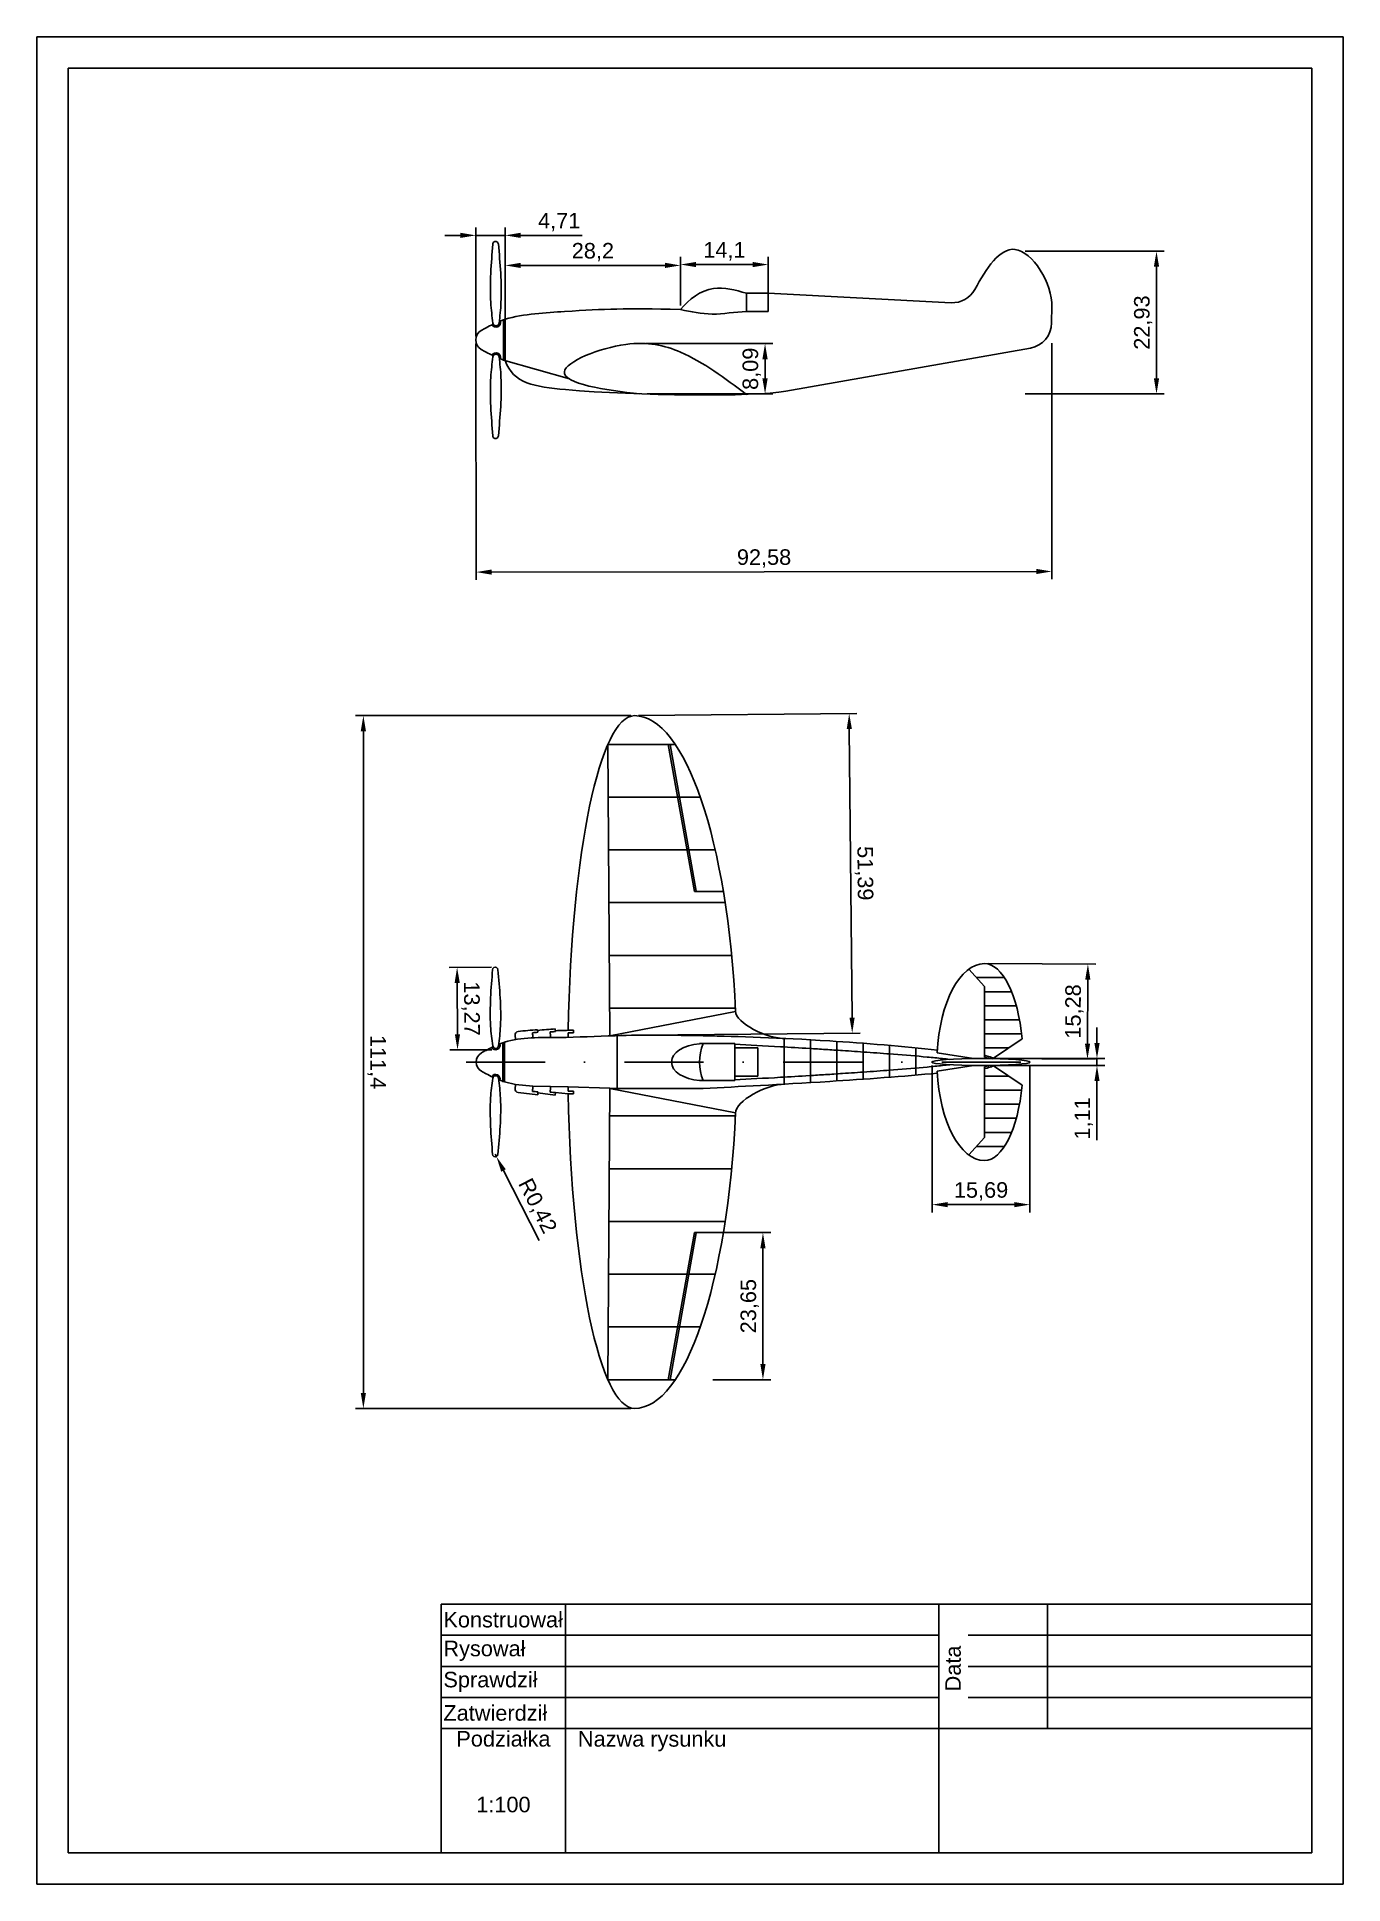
# Model space of a CAD drawing. Header units: millimetres. Extents: x 1515 to 1725, y 679 to 976.
import ezdxf

# ---------------------------------------------------------------- set-up
doc = ezdxf.new("R2010")
doc.units = ezdxf.units.MM
doc.linetypes.add('KRESKAKROPKA', pattern=[25.4, 12.7, -6.35, 0, -6.35])
for name, color, linetype in [('CADBlocksForFree.com', 7, 'Continuous'), ('Opis', 7, 'Continuous'), ('Osie', 7, 'KRESKAKROPKA'), ('Wymiary', 10, 'Continuous')]:
    doc.layers.add(name, color=color, linetype=linetype)
doc.styles.get("Standard").update_dxf_attribs({"font": 'arial.ttf'})
doc.dimstyles.new('ISO-25', dxfattribs={"dimtxt": 2.5, "dimasz": 2.5, "dimexe": 1.25, "dimexo": 0.625, "dimtad": 1, "dimtxsty": 'Standard', "dimcen": 2.5, "dimadec": 0, "dimazin": 0, "dimtfac": 1, "dimtmove": 0, "dimatfit": 3, "dimfxl": 1, "dimarcsym": 0})

# ---------------------------------------------------------------- blocks, each defined once
blk = doc.blocks.new('*D6')
at = {"layer": 'Defpoints', "color": 0, "transparency": 16777216}
for p in [(1611.16, 867.23), (1567.55, 755.83), (1611.16, 755.83)]:
    blk.add_point(p, dxfattribs=at)
at = {"layer": 'Wymiary', "color": 0, "lineweight": -2, "transparency": 16777216}
for p, q in [((1610.53, 867.23), (1566.3, 867.23)), ((1567.55, 864.73), (1567.55, 758.33)), ((1610.53, 755.83), (1566.3, 755.83))]:
    blk.add_line(p, q, dxfattribs=at)
at = {"layer": 'Wymiary', "color": 0, "transparency": 16777216}
for points in [[(1567.97, 864.73), (1567.13, 864.73), (1567.55, 867.23)], [(1567.97, 758.33), (1567.13, 758.33), (1567.55, 755.83)]]:
    blk.add_solid(points, dxfattribs=at)
at = {"layer": 'Wymiary', "color": 0, "transparency": 16777216, "insert": (1569.68, 811.53), "char_height": 2.5, "attachment_point": 5, "rotation": 270.0006}
blk.add_mtext('111,4', dxfattribs=at)
blk = doc.blocks.new('*D7')
at = {"layer": 'Defpoints', "color": 0, "transparency": 16777216}
for p in [(1585.64, 927.63), (1678.22, 927.73), (1678.26, 890.41)]:
    blk.add_point(p, dxfattribs=at)
at = {"layer": 'Wymiary', "color": 0, "lineweight": -2, "transparency": 16777216}
for p, q in [((1585.64, 927.01), (1585.68, 889.06)), ((1678.22, 927.11), (1678.26, 889.16)), ((1588.18, 890.31), (1675.76, 890.4))]:
    blk.add_line(p, q, dxfattribs=at)
at = {"layer": 'Wymiary', "color": 0, "transparency": 16777216}
for points in [[(1588.18, 890.73), (1588.18, 889.89), (1585.68, 890.31)], [(1675.76, 890.82), (1675.76, 889.99), (1678.26, 890.41)]]:
    blk.add_solid(points, dxfattribs=at)
at = {"layer": 'Wymiary', "color": 0, "transparency": 16777216, "insert": (1631.97, 892.49), "char_height": 2.5, "attachment_point": 5, "rotation": 0.0617}
blk.add_mtext('92,58', dxfattribs=at)
blk = doc.blocks.new('*D8')
at = {"layer": 'Defpoints', "color": 0, "transparency": 16777216}
for p in [(1673.33, 941.9), (1673.33, 918.97), (1695.07, 918.97)]:
    blk.add_point(p, dxfattribs=at)
at = {"layer": 'Wymiary', "color": 0, "lineweight": -2, "transparency": 16777216}
for p, q in [((1673.96, 941.9), (1696.32, 941.9)), ((1695.07, 939.4), (1695.07, 921.47)), ((1673.96, 918.97), (1696.32, 918.97))]:
    blk.add_line(p, q, dxfattribs=at)
at = {"layer": 'Wymiary', "color": 0, "transparency": 16777216}
for points in [[(1694.65, 939.4), (1695.49, 939.4), (1695.07, 941.9)], [(1694.65, 921.47), (1695.49, 921.47), (1695.07, 918.97)]]:
    blk.add_solid(points, dxfattribs=at)
at = {"layer": 'Wymiary', "color": 0, "transparency": 16777216, "insert": (1692.94, 930.43), "char_height": 2.5, "attachment_point": 5, "rotation": 90}
blk.add_mtext('22,93', dxfattribs=at)
blk = doc.blocks.new('*D9')
at = {"layer": 'Defpoints', "color": 0, "transparency": 16777216}
for p in [(1588.75, 796.7), (1588.94, 796.32)]:
    blk.add_point(p, dxfattribs=at)
at = {"layer": 'Wymiary', "color": 0, "lineweight": -2, "transparency": 16777216}
for p, q in [((1588.75, 796.7), (1588.94, 796.32)), ((1595.8, 782.85), (1590.08, 794.09))]:
    blk.add_line(p, q, dxfattribs=at)
at = {"layer": 'Wymiary', "color": 0, "transparency": 16777216}
blk.add_solid([(1590.45, 794.28), (1589.71, 793.9), (1588.94, 796.32)], dxfattribs=at)
at = {"layer": 'Wymiary', "color": 0, "transparency": 16777216, "insert": (1595.4, 788.32), "char_height": 2.5, "attachment_point": 5, "rotation": 296.9826}
blk.add_mtext('R0,42', dxfattribs=at)
blk = doc.blocks.new('*D10')
at = {"layer": 'Defpoints', "color": 0, "transparency": 16777216}
for p in [(1588.75, 826.78), (1582.69, 813.48), (1588.82, 813.51)]:
    blk.add_point(p, dxfattribs=at)
at = {"layer": 'Wymiary', "color": 0, "lineweight": -2, "transparency": 16777216}
for p, q in [((1588.13, 826.78), (1581.37, 826.75)), ((1582.64, 824.25), (1582.68, 815.98)), ((1588.19, 813.51), (1581.44, 813.48))]:
    blk.add_line(p, q, dxfattribs=at)
at = {"layer": 'Wymiary', "color": 0, "transparency": 16777216}
for points in [[(1583.05, 824.26), (1582.22, 824.25), (1582.62, 826.75)], [(1583.09, 815.98), (1582.26, 815.98), (1582.69, 813.48)]]:
    blk.add_solid(points, dxfattribs=at)
at = {"layer": 'Wymiary', "color": 0, "transparency": 16777216, "insert": (1584.78, 820.13), "char_height": 2.5, "attachment_point": 5, "rotation": 270.282}
blk.add_mtext('13,27', dxfattribs=at)
blk = doc.blocks.new('*D11')
at = {"layer": 'Defpoints', "color": 0, "transparency": 16777216}
for p in [(1611.16, 867.23), (1611.65, 815.84), (1646.15, 816.17)]:
    blk.add_point(p, dxfattribs=at)
at = {"layer": 'Wymiary', "color": 0, "lineweight": -2, "transparency": 16777216}
for p, q in [((1611.78, 867.23), (1646.91, 867.57)), ((1645.68, 865.06), (1646.13, 818.67)), ((1612.28, 815.84), (1647.4, 816.18))]:
    blk.add_line(p, q, dxfattribs=at)
at = {"layer": 'Wymiary', "color": 0, "transparency": 16777216}
for points in [[(1646.1, 865.06), (1645.26, 865.06), (1645.66, 867.56)], [(1646.54, 818.67), (1645.71, 818.66), (1646.15, 816.17)]]:
    blk.add_solid(points, dxfattribs=at)
at = {"layer": 'Wymiary', "color": 0, "transparency": 16777216, "insert": (1648.03, 841.88), "char_height": 2.5, "attachment_point": 5, "rotation": 270.5507}
blk.add_mtext('51,39', dxfattribs=at)
blk = doc.blocks.new('*D12')
at = {"layer": 'Defpoints', "color": 0, "transparency": 16777216}
for p in [(1667.42, 827.36), (1667.35, 812.09), (1683.97, 812.01)]:
    blk.add_point(p, dxfattribs=at)
at = {"layer": 'Wymiary', "color": 0, "lineweight": -2, "transparency": 16777216}
for p, q in [((1668.05, 827.36), (1685.29, 827.28)), ((1684.03, 824.79), (1683.98, 814.51)), ((1667.98, 812.08), (1685.22, 812.01))]:
    blk.add_line(p, q, dxfattribs=at)
at = {"layer": 'Wymiary', "color": 0, "transparency": 16777216}
for points in [[(1683.61, 824.79), (1684.44, 824.79), (1684.04, 827.29)], [(1683.56, 814.51), (1684.4, 814.51), (1683.97, 812.01)]]:
    blk.add_solid(points, dxfattribs=at)
at = {"layer": 'Wymiary', "color": 0, "transparency": 16777216, "insert": (1681.88, 819.66), "char_height": 2.5, "attachment_point": 5, "rotation": 89.7455}
blk.add_mtext('15,28', dxfattribs=at)
blk = doc.blocks.new('*D13')
at = {"layer": 'Defpoints', "color": 0, "transparency": 16777216}
for p in [(1667.83, 812.08), (1667.84, 810.97), (1685.5, 810.97)]:
    blk.add_point(p, dxfattribs=at)
at = {"layer": 'Wymiary', "color": 0, "lineweight": -2, "transparency": 16777216}
for p, q in [((1685.5, 814.58), (1685.5, 817.08)), ((1668.45, 812.08), (1686.75, 812.08)), ((1668.46, 810.97), (1686.75, 810.97)), ((1685.5, 812.08), (1685.5, 810.97)), ((1685.5, 808.47), (1685.5, 798.95))]:
    blk.add_line(p, q, dxfattribs=at)
at = {"layer": 'Wymiary', "color": 0, "transparency": 16777216}
for points in [[(1685.09, 814.58), (1685.92, 814.58), (1685.5, 812.08)], [(1685.09, 808.47), (1685.92, 808.47), (1685.5, 810.97)]]:
    blk.add_solid(points, dxfattribs=at)
at = {"layer": 'Wymiary', "color": 0, "transparency": 16777216, "insert": (1683.37, 802.46), "char_height": 2.5, "attachment_point": 5, "rotation": 90}
blk.add_mtext('1,11', dxfattribs=at)
blk = doc.blocks.new('*D14')
at = {"layer": 'Defpoints', "color": 0, "transparency": 16777216}
for p in [(1612.27, 927.04), (1612.57, 918.95), (1632.13, 918.95)]:
    blk.add_point(p, dxfattribs=at)
at = {"layer": 'Wymiary', "color": 0, "lineweight": -2, "transparency": 16777216}
for p, q in [((1612.89, 927.04), (1633.38, 927.04)), ((1632.13, 924.54), (1632.13, 921.45)), ((1613.19, 918.95), (1633.38, 918.95))]:
    blk.add_line(p, q, dxfattribs=at)
at = {"layer": 'Wymiary', "color": 0, "transparency": 16777216}
for points in [[(1631.71, 924.54), (1632.55, 924.54), (1632.13, 927.04)], [(1631.71, 921.45), (1632.55, 921.45), (1632.13, 918.95)]]:
    blk.add_solid(points, dxfattribs=at)
at = {"layer": 'Wymiary', "color": 0, "transparency": 16777216, "insert": (1630, 923), "char_height": 2.5, "attachment_point": 5, "rotation": 90}
blk.add_mtext('8,09', dxfattribs=at)
blk = doc.blocks.new('*D15')
at = {"layer": 'Defpoints', "color": 0, "transparency": 16777216}
for p in [(1623.1, 784.1), (1623.1, 760.45), (1631.79, 760.45)]:
    blk.add_point(p, dxfattribs=at)
at = {"layer": 'Wymiary', "color": 0, "lineweight": -2, "transparency": 16777216}
for p, q in [((1623.72, 784.1), (1633.04, 784.1)), ((1631.79, 781.6), (1631.79, 762.95)), ((1623.72, 760.45), (1633.04, 760.45))]:
    blk.add_line(p, q, dxfattribs=at)
at = {"layer": 'Wymiary', "color": 0, "transparency": 16777216}
for points in [[(1631.38, 781.6), (1632.21, 781.6), (1631.79, 784.1)], [(1631.38, 762.95), (1632.21, 762.95), (1631.79, 760.45)]]:
    blk.add_solid(points, dxfattribs=at)
at = {"layer": 'Wymiary', "color": 0, "transparency": 16777216, "insert": (1629.67, 772.28), "char_height": 2.5, "attachment_point": 5, "rotation": 90}
blk.add_mtext('23,65', dxfattribs=at)
blk = doc.blocks.new('*D16')
at = {"layer": 'Defpoints', "color": 0, "transparency": 16777216}
for p in [(1632.65, 939.76), (1618.55, 932.53), (1632.65, 932.53)]:
    blk.add_point(p, dxfattribs=at)
at = {"layer": 'Wymiary', "color": 0, "lineweight": -2, "transparency": 16777216}
for p, q in [((1618.55, 933.15), (1618.55, 941.01)), ((1621.05, 939.76), (1630.15, 939.76)), ((1632.65, 933.15), (1632.65, 941.01))]:
    blk.add_line(p, q, dxfattribs=at)
at = {"layer": 'Wymiary', "color": 0, "transparency": 16777216}
for points in [[(1621.05, 940.18), (1621.05, 939.34), (1618.55, 939.76)], [(1630.15, 940.18), (1630.15, 939.34), (1632.65, 939.76)]]:
    blk.add_solid(points, dxfattribs=at)
at = {"layer": 'Wymiary', "color": 0, "transparency": 16777216, "insert": (1625.6, 941.89), "char_height": 2.5, "attachment_point": 5}
blk.add_mtext('14,1', dxfattribs=at)
blk = doc.blocks.new('*D17')
at = {"layer": 'Defpoints', "color": 0, "transparency": 16777216}
for p in [(1590.35, 939.62), (1590.35, 932.53), (1618.55, 932.53)]:
    blk.add_point(p, dxfattribs=at)
at = {"layer": 'Wymiary', "color": 0, "lineweight": -2, "transparency": 16777216}
for p, q in [((1590.35, 933.15), (1590.35, 940.87)), ((1616.05, 939.62), (1592.85, 939.62)), ((1618.55, 933.15), (1618.55, 940.87))]:
    blk.add_line(p, q, dxfattribs=at)
at = {"layer": 'Wymiary', "color": 0, "transparency": 16777216}
for points in [[(1592.85, 940.04), (1592.85, 939.2), (1590.35, 939.62)], [(1616.05, 940.04), (1616.05, 939.2), (1618.55, 939.62)]]:
    blk.add_solid(points, dxfattribs=at)
at = {"layer": 'Wymiary', "color": 0, "transparency": 16777216, "insert": (1604.45, 941.75), "char_height": 2.5, "attachment_point": 5}
blk.add_mtext('28,2', dxfattribs=at)
blk = doc.blocks.new('*D18')
at = {"layer": 'Defpoints', "color": 0, "transparency": 16777216}
for p in [(1590.35, 944.45), (1585.64, 927.63), (1590.35, 927.63)]:
    blk.add_point(p, dxfattribs=at)
at = {"layer": 'Wymiary', "color": 0, "lineweight": -2, "transparency": 16777216}
for p, q in [((1585.64, 928.26), (1585.64, 945.7)), ((1590.35, 928.26), (1590.35, 945.7)), ((1583.14, 944.45), (1580.64, 944.45)), ((1585.64, 944.45), (1590.35, 944.45)), ((1592.85, 944.45), (1602.71, 944.45))]:
    blk.add_line(p, q, dxfattribs=at)
at = {"layer": 'Wymiary', "color": 0, "transparency": 16777216}
for points in [[(1583.14, 944.87), (1583.14, 944.04), (1585.64, 944.45)], [(1592.85, 944.87), (1592.85, 944.04), (1590.35, 944.45)]]:
    blk.add_solid(points, dxfattribs=at)
at = {"layer": 'Wymiary', "color": 0, "transparency": 16777216, "insert": (1599.03, 946.58), "char_height": 2.5, "attachment_point": 5}
blk.add_mtext('4,71', dxfattribs=at)
blk = doc.blocks.new('*D19')
at = {"layer": 'Defpoints', "color": 0, "transparency": 16777216}
for p in [(1659.01, 811.6), (1674.7, 811.6), (1674.7, 788.6)]:
    blk.add_point(p, dxfattribs=at)
at = {"layer": 'Wymiary', "color": 0, "lineweight": -2, "transparency": 16777216}
for p, q in [((1659.01, 810.98), (1659.01, 787.35)), ((1674.7, 810.98), (1674.7, 787.35)), ((1661.51, 788.6), (1672.2, 788.6))]:
    blk.add_line(p, q, dxfattribs=at)
at = {"layer": 'Wymiary', "color": 0, "transparency": 16777216}
for points in [[(1661.51, 789.02), (1661.51, 788.18), (1659.01, 788.6)], [(1672.2, 789.02), (1672.2, 788.18), (1674.7, 788.6)]]:
    blk.add_solid(points, dxfattribs=at)
at = {"layer": 'Wymiary', "color": 0, "transparency": 16777216, "insert": (1666.86, 790.73), "char_height": 2.5, "attachment_point": 5}
blk.add_mtext('15,69', dxfattribs=at)

msp = doc.modelspace()

# ---------------------------------------------------------------- linework, layer by layer
for p, q in [((1515.066, 976.356), (1725.066, 976.356)), ((1515.066, 976.356), (1515.066, 679.356)), ((1725.066, 976.356), (1725.066, 679.356)), ((1520.066, 686.883), (1520.066, 971.356)), ((1523.154, 971.356), (1520.066, 971.356)), ((1523.154, 971.356), (1720.066, 971.356)), ((1720.066, 687.527), (1720.066, 971.356)), ((1589.951, 814.638), (1590.234, 814.73)), ((1668.843, 812.147), (1668.728, 812.071)), ((1668.843, 810.909), (1668.728, 810.986)), ((1590.234, 808.326), (1589.951, 808.418)), ((1590.234, 808.326), (1591.987, 807.91)), ((1591.987, 807.91), (1594.801, 807.624)), ((1592.423, 806.627), (1595.584, 806.264)), ((1594.739, 806.814), (1594.801, 807.624)), ((1594.801, 807.624), (1597.641, 807.574)), ((1595.584, 806.264), (1595.584, 806.75)), ((1595.584, 806.557), (1598.403, 806.197)), ((1597.639, 807.376), (1597.654, 807.574)), ((1597.641, 807.574), (1600.468, 807.548)), ((1598.434, 806.62), (1600.485, 806.428)), ((1600.468, 807.548), (1607.198, 807.314)), ((1600.485, 806.428), (1601.308, 806.428)), ((1607.198, 807.314), (1608.329, 807.279)), ((1608.329, 807.279), (1622.183, 807.287)), ((1677.566, 724.356), (1677.566, 704.356)), ((1677.566, 719.356), (1664.815, 719.356)), ((1677.566, 714.356), (1664.815, 714.356)), ((1677.566, 709.356), (1664.815, 709.356)), ((1520.066, 686.883), (1520.066, 684.356)), ((1720.066, 687.527), (1720.066, 684.356)), ((1707.645, 684.356), (1520.066, 684.356)), ((1720.066, 684.356), (1580.066, 684.356)), ((1707.645, 684.356), (1720.066, 684.356)), ((1515.066, 679.356), (1725.066, 679.356))]:
    msp.add_line(p, q)
at = {"layer": 'CADBlocksForFree.com'}
for p, q in [((1632.652, 935.15), (1629.127, 935.15)), ((1629.127, 935.15), (1629.127, 932.213)), ((1632.652, 935.15), (1662.055, 933.628)), ((1632.652, 932.213), (1632.652, 935.15)), ((1678.255, 933.043), (1678.186, 930.376)), ((1590.055, 930.864), (1589.401, 930.587)), ((1590.055, 930.864), (1590.055, 924.401)), ((1590.349, 930.959), (1590.349, 924.306)), ((1629.127, 932.213), (1632.652, 932.213)), ((1590.055, 924.401), (1589.401, 924.679)), ((1590.055, 924.401), (1600.668, 921.363)), ((1635.456, 919.395), (1674.787, 926.326)), ((1606.879, 862.605), (1607.198, 815.742)), ((1606.879, 862.605), (1617.695, 862.605)), ((1616.564, 862.605), (1620.77, 838.954)), ((1616.851, 862.605), (1621.048, 839.003)), ((1606.879, 854.122), (1621.719, 854.122)), ((1606.879, 845.64), (1624.116, 845.64)), ((1620.77, 838.954), (1625.426, 838.954)), ((1607.052, 837.158), (1625.712, 837.158)), ((1607.11, 828.676), (1626.756, 828.676)), ((1667.421, 823.686), (1664.881, 826.459)), ((1670.625, 825.1), (1666.126, 825.1)), ((1667.421, 823.686), (1667.421, 812.301)), ((1671.774, 822.838), (1667.421, 822.838)), ((1607.168, 820.194), (1627.354, 820.194)), ((1672.526, 820.576), (1667.421, 820.576)), ((1598.403, 816.859), (1598.434, 816.436)), ((1627.377, 819.681), (1607.198, 815.769)), ((1673.041, 818.314), (1667.421, 818.314)), ((1589.951, 814.638), (1589.951, 808.418)), ((1590.234, 814.73), (1590.234, 808.326)), ((1591.935, 815.826), (1591.987, 815.146)), ((1594.739, 816.242), (1594.792, 815.548)), ((1594.783, 815.965), (1594.822, 815.433)), ((1595.552, 816.729), (1595.584, 816.306)), ((1597.588, 816.374), (1597.639, 815.68)), ((1597.637, 815.983), (1597.641, 815.482)), ((1600.463, 816.204), (1600.468, 815.508)), ((1601.308, 816.634), (1601.311, 816.21)), ((1608.329, 815.777), (1608.329, 807.279)), ((1627.273, 814.497), (1621.618, 814.497)), ((1627.273, 814.497), (1627.273, 808.559)), ((1630.948, 813.79), (1627.273, 813.79)), ((1630.948, 813.79), (1630.948, 809.266)), ((1635.189, 815.333), (1635.189, 807.971)), ((1639.43, 815.111), (1639.43, 808.223)), ((1643.671, 814.846), (1643.671, 808.491)), ((1647.912, 814.543), (1647.912, 808.775)), ((1652.153, 814.201), (1652.153, 809.084)), ((1656.394, 813.79), (1656.394, 809.428)), ((1673.382, 816.052), (1667.421, 816.052)), ((1671.298, 813.79), (1667.421, 813.79)), ((1673.468, 815.242), (1668.843, 812.147)), ((1621.618, 811.528), (1617.094, 811.528)), ((1659.82, 812.993), (1665.673, 812.08)), ((1659.82, 810.063), (1665.673, 810.976)), ((1673.468, 807.814), (1668.843, 810.909)), ((1591.935, 807.231), (1591.987, 807.91)), ((1627.273, 808.559), (1621.618, 808.559)), ((1630.948, 809.266), (1627.273, 809.266)), ((1667.421, 799.37), (1667.421, 810.756)), ((1671.298, 809.266), (1667.421, 809.266)), ((1594.739, 806.814), (1594.792, 807.508)), ((1597.588, 806.682), (1597.639, 807.376)), ((1598.403, 806.197), (1598.434, 806.62)), ((1600.463, 806.852), (1600.468, 807.548)), ((1601.308, 806.422), (1601.311, 806.847)), ((1606.879, 760.452), (1607.198, 807.314)), ((1627.377, 803.375), (1607.198, 807.287)), ((1673.382, 807.004), (1667.421, 807.004)), ((1607.168, 802.862), (1627.354, 802.862)), ((1673.041, 804.742), (1667.421, 804.742)), ((1672.526, 802.481), (1667.421, 802.481)), ((1667.421, 799.37), (1664.881, 796.597)), ((1671.774, 800.219), (1667.421, 800.219)), ((1670.625, 797.957), (1666.126, 797.957)), ((1607.11, 794.38), (1626.756, 794.38)), ((1607.052, 785.898), (1625.712, 785.898)), ((1616.564, 760.452), (1620.77, 784.103)), ((1620.77, 784.103), (1625.426, 784.103)), ((1616.851, 760.452), (1621.048, 784.053)), ((1606.879, 777.416), (1624.116, 777.416)), ((1606.879, 768.934), (1621.719, 768.934)), ((1606.879, 760.452), (1617.695, 760.452)), ((1606.879, 760.452), (1617.695, 760.452))]:
    msp.add_line(p, q, dxfattribs=at)
for centre, radius, start, end in [((1588.808, 943.044), 0.441, 359.5301, 181.07868), ((1662.268, 937.735), 4.113, 267.03625, 331.45531), ((1588.876, 930.429), 0.734, 209.48112, 18.29875), ((1588.876, 930.41), 0.499, 187.81638, 352.79241), ((1674.074, 930.376), 4.113, 279.99328, 0), ((1587.398, 927.633), 1.763, 120.81322, 239.18678), ((1588.876, 924.836), 0.734, 341.70125, 150.51888), ((1588.876, 924.855), 0.499, 7.20759, 172.18362), ((1588.808, 912.221), 0.441, 178.92132, 0.4699), ((1588.751, 826.361), 0.424, 359.5301, 181.07868), ((1588.816, 814.22), 0.707, 209.48112, 18.29875), ((1588.816, 814.202), 0.481, 187.81638, 352.79241), ((1592.499, 815.869), 0.565, 97.67845, 184.36912), ((1629.693, 811.528), 8.076, 158.4314, 201.5686), ((1587.394, 811.528), 1.696, 120.81322, 239.18678), ((1588.816, 808.836), 0.707, 341.70125, 150.51888), ((1588.816, 808.855), 0.481, 7.20759, 172.18362), ((1592.499, 807.187), 0.565, 175.63088, 262.32155), ((1588.751, 796.696), 0.424, 178.92132, 0.4699)]:
    msp.add_arc(centre, radius, start, end, dxfattribs=at)
for centre, major_axis, ratio, start_param, end_param in [((1611.17, 811.53), (0.013, -55.697), 0.1926167, 9.4246873, 10.9038617), ((1611.169, 811.53), (-0.012, 55.697), 0.2942108, 4.8591972, 6.2831853), ((1667.421, 811.528), (0, -15.833), 0.4821429, 3.1415927, 4.6197177), ((1667.421, 811.528), (0, -15.833), 0.3928571, 1.8075466, 3.1415927), ((1622.183, 811.528), (-5.089, 0), 0.5833333, 4.82373, 7.7426406)]:
    msp.add_ellipse(centre, major_axis=major_axis, ratio=ratio, start_param=start_param, end_param=end_param, dxfattribs=at)
msp.add_ellipse((1666.856, 811.528), major_axis=(7.917, 0), ratio=0.0705218, dxfattribs=at)
at = {"layer": 'CADBlocksForFree.com', "extrusion": (0, 0, -1)}
for centre, major_axis, ratio, start_param, end_param in [((1667.421, 811.528), (0, 15.833), 0.4821429, 3.1415927, 4.6197177), ((1611.17, 811.526), (0.013, 55.697), 0.1926167, 9.4246873, 10.9038617), ((1667.421, 811.528), (0, 15.833), 0.3928571, 1.8075466, 3.1415927), ((1611.169, 811.526), (-0.012, -55.697), 0.2942108, 4.8591972, 6.2831853)]:
    msp.add_ellipse(centre, major_axis=major_axis, ratio=ratio, start_param=start_param, end_param=end_param, dxfattribs=at)
at = {"layer": 'CADBlocksForFree.com'}
for points, knots in [([(1588.381, 930.342), (1588.231, 931.435), (1587.756, 935.662), (1588.11, 939.925), (1588.368, 943.059)], [0.6937027, 0.6937027, 0.6937027, 0.6937027, 6.3210575, 22.3770378, 22.3770378, 22.3770378, 22.3770378]), ([(1589.371, 930.348), (1589.509, 931.441), (1589.939, 935.674), (1589.54, 939.933), (1589.249, 943.064)], [0.6937027, 0.6937027, 0.6937027, 0.6937027, 6.3210575, 22.3770378, 22.3770378, 22.3770378, 22.3770378]), ([(1678.253, 932.937), (1678.373, 936.736), (1672.369, 946.357), (1667.691, 939.098), (1665.881, 935.77)], [15.8996414, 15.8996414, 15.8996414, 15.8996414, 34.4139622, 50.3989062, 50.3989062, 50.3989062, 50.3989062]), ([(1629.127, 935.15), (1627.346, 935.661), (1623.473, 936.772), (1619.858, 934.207), (1618.551, 932.526)], [0, 0, 0, 0, 9.0909015, 19.7726083, 19.7726083, 19.7726083, 19.7726083]), ([(1618.551, 932.526), (1609.372, 932.752), (1605.485, 932.556), (1593.303, 931.819), (1590.349, 930.959)], [17.6915421, 17.6915421, 17.6915421, 17.6915421, 55.7994698, 72.1398656, 72.1398656, 72.1398656, 72.1398656]), ([(1586.495, 929.146), (1586.752, 929.3), (1587.385, 929.66), (1588.039, 929.978), (1588.43, 930.157)], [4.7030569, 4.7030569, 4.7030569, 4.7030569, 6.232803, 8.4254105, 8.4254105, 8.4254105, 8.4254105]), ([(1618.551, 932.526), (1620.238, 932.171), (1623.743, 931.434), (1627.286, 932.148), (1629.127, 932.213)], [0, 0, 0, 0, 6.3654706, 13.2316081, 13.2316081, 13.2316081, 13.2316081]), ([(1629.127, 918.887), (1625.674, 921.481), (1619.774, 925.915), (1609.946, 928.156), (1593.734, 921.559), (1606.526, 919.505), (1612.014, 918.969)], [0, 0, 0, 0, 21.3773835, 36.5304525, 54.931378, 76.4672022, 76.4672022, 76.4672022, 76.4672022]), ([(1586.495, 926.119), (1586.752, 925.966), (1587.385, 925.606), (1588.039, 925.287), (1588.43, 925.108)], [4.7030569, 4.7030569, 4.7030569, 4.7030569, 6.232803, 8.4254105, 8.4254105, 8.4254105, 8.4254105]), ([(1588.381, 924.923), (1588.231, 923.831), (1587.756, 919.603), (1588.11, 915.34), (1588.368, 912.206)], [0.6937027, 0.6937027, 0.6937027, 0.6937027, 6.3210575, 22.3770378, 22.3770378, 22.3770378, 22.3770378]), ([(1589.371, 924.917), (1589.509, 923.824), (1589.939, 919.591), (1589.54, 915.332), (1589.249, 912.201)], [0.6937027, 0.6937027, 0.6937027, 0.6937027, 6.3210575, 22.3770378, 22.3770378, 22.3770378, 22.3770378]), ([(1635.456, 919.395), (1630.42, 918.45), (1603.334, 918.746), (1591.608, 920.642), (1590.349, 924.306)], [15.7077747, 15.7077747, 15.7077747, 15.7077747, 58.2994698, 76.6144679, 76.6144679, 76.6144679, 76.6144679]), ([(1588.34, 814.136), (1588.195, 815.187), (1587.738, 819.256), (1588.079, 823.359), (1588.327, 826.375)], [0.6937027, 0.6937027, 0.6937027, 0.6937027, 6.3210575, 22.3770378, 22.3770378, 22.3770378, 22.3770378]), ([(1589.293, 814.141), (1589.426, 815.194), (1589.839, 819.267), (1589.455, 823.366), (1589.175, 826.38)], [0.6937027, 0.6937027, 0.6937027, 0.6937027, 6.3210575, 22.3770378, 22.3770378, 22.3770378, 22.3770378]), ([(1586.525, 812.985), (1586.772, 813.133), (1587.381, 813.479), (1588.011, 813.785), (1588.387, 813.958)], [4.7030569, 4.7030569, 4.7030569, 4.7030569, 6.232803, 8.4254105, 8.4254105, 8.4254105, 8.4254105]), ([(1590.234, 814.73), (1592.977, 815.58), (1599.167, 815.343), (1609.706, 815.95), (1617.458, 815.838), (1622.183, 815.769)], [11.9485062, 11.9485062, 11.9485062, 11.9485062, 27.4828709, 43.4906815, 68.4906815, 68.4906815, 68.4906815, 68.4906815]), ([(1594.739, 816.242), (1594.889, 816.254), (1595.04, 816.266), (1595.322, 816.287), (1595.453, 816.297), (1595.584, 816.306)], [23.0761504, 23.0761504, 23.0761504, 23.0761504, 23.8554791, 23.8554791, 24.5371307, 24.5371307, 24.5371307, 24.5371307]), ([(1597.588, 816.374), (1597.739, 816.386), (1597.889, 816.397), (1598.171, 816.418), (1598.303, 816.427), (1598.434, 816.436)], [23.0761504, 23.0761504, 23.0761504, 23.0761504, 23.8554791, 23.8554791, 24.5371307, 24.5371307, 24.5371307, 24.5371307]), ([(1600.463, 816.204), (1600.614, 816.206), (1600.765, 816.207), (1601.048, 816.209), (1601.18, 816.209), (1601.311, 816.21)], [23.0761504, 23.0761504, 23.0761504, 23.0761504, 23.8554791, 23.8554791, 24.5371307, 24.5371307, 24.5371307, 24.5371307]), ([(1622.183, 815.769), (1628.132, 815.619), (1637.952, 815.37), (1654.614, 814.041), (1659.844, 813.449)], [0, 0, 0, 0, 36.0312364, 59.4793693, 59.4793693, 59.4793693, 59.4793693]), ([(1661.818, 811.96), (1661.443, 812.003), (1661.058, 812.045), (1659.874, 812.169), (1659.047, 812.251), (1656.483, 812.49), (1654.662, 812.643), (1651.371, 812.9), (1649.917, 813.006), (1647.161, 813.201), (1645.857, 813.289), (1643.661, 813.433), (1642.752, 813.492), (1640.992, 813.603), (1640.14, 813.656), (1637.656, 813.809), (1636.097, 813.901), (1631.977, 814.136), (1629.575, 814.263), (1627.273, 814.381)], [104.0280004, 104.0280004, 104.0280004, 104.0280004, 105.8689589, 105.8689589, 109.5508758, 109.5508758, 116.9147096, 116.9147096, 122.5988239, 122.5988239, 127.7824445, 127.7824445, 131.5861641, 131.5861641, 135.3898837, 135.3898837, 142.9973228, 142.9973228, 156.5025646, 156.5025646, 156.5025646, 156.5025646]), ([(1661.818, 811.096), (1661.443, 811.054), (1661.058, 811.012), (1659.874, 810.887), (1659.047, 810.805), (1656.483, 810.566), (1654.662, 810.413), (1651.371, 810.157), (1649.917, 810.05), (1647.161, 809.856), (1645.857, 809.767), (1643.661, 809.623), (1642.752, 809.565), (1640.992, 809.453), (1640.14, 809.4), (1637.656, 809.248), (1636.097, 809.156), (1631.977, 808.92), (1629.575, 808.793), (1627.273, 808.675)], [104.0280004, 104.0280004, 104.0280004, 104.0280004, 105.8689589, 105.8689589, 109.5508758, 109.5508758, 116.9147096, 116.9147096, 122.5988239, 122.5988239, 127.7824445, 127.7824445, 131.5861641, 131.5861641, 135.3898837, 135.3898837, 142.9973228, 142.9973228, 156.5025646, 156.5025646, 156.5025646, 156.5025646]), ([(1667.421, 812.591), (1667.463, 812.581), (1667.505, 812.571), (1667.928, 812.468), (1668.255, 812.375), (1668.64, 812.236), (1668.747, 812.192), (1668.843, 812.147)], [73.7325521, 73.7325521, 73.7325521, 73.7325521, 74.0910251, 74.0910251, 77.4465815, 77.4465815, 78.9304034, 78.9304034, 78.9304034, 78.9304034]), ([(1667.421, 810.465), (1667.463, 810.475), (1667.505, 810.485), (1667.928, 810.588), (1668.255, 810.681), (1668.64, 810.821), (1668.747, 810.864), (1668.843, 810.909)], [73.7325521, 73.7325521, 73.7325521, 73.7325521, 74.0910251, 74.0910251, 77.4465815, 77.4465815, 78.9304034, 78.9304034, 78.9304034, 78.9304034]), ([(1586.525, 810.071), (1586.772, 809.924), (1587.381, 809.577), (1588.011, 809.271), (1588.387, 809.098)], [4.7030569, 4.7030569, 4.7030569, 4.7030569, 6.232803, 8.4254105, 8.4254105, 8.4254105, 8.4254105]), ([(1588.34, 808.92), (1588.195, 807.869), (1587.738, 803.8), (1588.079, 799.697), (1588.327, 796.681)], [0.6937027, 0.6937027, 0.6937027, 0.6937027, 6.3210575, 22.3770378, 22.3770378, 22.3770378, 22.3770378]), ([(1589.293, 808.915), (1589.426, 807.862), (1589.839, 803.789), (1589.455, 799.69), (1589.175, 796.676)], [0.6937027, 0.6937027, 0.6937027, 0.6937027, 6.3210575, 22.3770378, 22.3770378, 22.3770378, 22.3770378]), ([(1659.836, 809.748), (1654.607, 809.224), (1637.938, 808.069), (1628.129, 807.582), (1622.183, 807.287)], [107.3051812, 107.3051812, 107.3051812, 107.3051812, 130.7333817, 166.7888944, 166.7888944, 166.7888944, 166.7888944]), ([(1594.739, 806.814), (1594.889, 806.802), (1595.04, 806.79), (1595.322, 806.769), (1595.453, 806.759), (1595.584, 806.75)], [23.0761504, 23.0761504, 23.0761504, 23.0761504, 23.8554791, 23.8554791, 24.5371307, 24.5371307, 24.5371307, 24.5371307]), ([(1597.588, 806.682), (1597.739, 806.67), (1597.889, 806.659), (1598.171, 806.638), (1598.303, 806.629), (1598.434, 806.62)], [23.0761504, 23.0761504, 23.0761504, 23.0761504, 23.8554791, 23.8554791, 24.5371307, 24.5371307, 24.5371307, 24.5371307]), ([(1600.463, 806.852), (1600.614, 806.85), (1600.765, 806.849), (1601.048, 806.848), (1601.18, 806.847), (1601.311, 806.847)], [23.0761504, 23.0761504, 23.0761504, 23.0761504, 23.8554791, 23.8554791, 24.5371307, 24.5371307, 24.5371307, 24.5371307])]:
    msp.add_open_spline(points, degree=3, knots=knots, dxfattribs=at)
for points in [[(1635.472, 815.32), (1632.4, 815.239), (1627.42, 817.805), (1627.375, 819.727)], [(1595.562, 816.604), (1596.513, 816.721), (1597.465, 816.794), (1598.403, 816.859)], [(1589.321, 814.371), (1589.531, 814.46), (1589.741, 814.549), (1589.951, 814.638)], [(1592.423, 816.429), (1593.471, 816.57), (1594.52, 816.654), (1595.552, 816.729)], [(1598.424, 816.567), (1599.393, 816.621), (1600.358, 816.631), (1601.308, 816.634)], [(1667.421, 812.301), (1667.731, 812.226), (1668.003, 812.152), (1668.234, 812.078)], [(1667.421, 810.756), (1667.731, 810.83), (1668.003, 810.904), (1668.234, 810.978)], [(1589.321, 808.686), (1589.531, 808.596), (1589.741, 808.507), (1589.951, 808.418)], [(1635.339, 807.974), (1632.266, 807.965), (1627.365, 805.252), (1627.377, 803.329)]]:
    msp.add_open_spline(points, degree=3, dxfattribs=at)
at = {"layer": 'Opis'}
for p, q in [((1580.066, 684.356), (1580.066, 724.356)), ((1580.066, 724.356), (1720.066, 724.356)), ((1600.066, 724.356), (1600.066, 684.356)), ((1660.066, 724.356), (1660.066, 684.356)), ((1580.066, 719.356), (1660.066, 719.356)), ((1677.566, 719.356), (1720.066, 719.356)), ((1580.066, 714.356), (1660.066, 714.356)), ((1677.566, 714.356), (1720.066, 714.356)), ((1580.066, 709.356), (1660.066, 709.356)), ((1677.566, 709.356), (1720.066, 709.356)), ((1580.066, 704.356), (1720.066, 704.356))]:
    msp.add_line(p, q, dxfattribs=at)
at = {"layer": 'Osie'}
for p, q in [((1588.43, 930.157), (1588.442, 930.163)), ((1589.401, 930.587), (1589.401, 930.587)), ((1590.349, 930.959), (1590.055, 930.864)), ((1588.43, 925.108), (1588.442, 925.102)), ((1621.048, 839.003), (1621.057, 838.954)), ((1588.387, 813.958), (1588.398, 813.964)), ((1584.059, 811.528), (1678.221, 811.528)), ((1588.387, 809.098), (1588.398, 809.093)), ((1621.048, 784.053), (1621.057, 784.103))]:
    msp.add_line(p, q, dxfattribs=at)

# ---------------------------------------------------------------- texts
at = {"char_height": 2.5}
for s, width, insert, attachment_point in [('Rysował', 20, (1580.418, 716.856), 4), ('Sprawdził', 20, (1580.418, 711.856), 4), ('Zatwierdził', 20, (1580.418, 706.856), 4), ('Podziałka', 20, (1590.066, 702.698), 5), ('Nazwa rysunku', 60, (1602.04, 703.949), 1)]:
    msp.add_mtext_dynamic_manual_height_columns(s, width=width, gutter_width=12.5, heights=[0], dxfattribs=dict(at, insert=insert, attachment_point=attachment_point))
at = {"insert": (1662.369, 714.02), "char_height": 2.5, "attachment_point": 5, "rotation": 90}
msp.add_mtext_dynamic_manual_height_columns('Data', width=17.5, gutter_width=12.5, heights=[0], dxfattribs=at)
at = {"layer": 'Opis', "char_height": 2.5}
for s, heights, insert, attachment_point in [('Konstruował', [3.374], (1580.418, 721.856), 4), ('1:100', [0], (1590.066, 692.126), 5)]:
    msp.add_mtext_dynamic_manual_height_columns(s, width=20, gutter_width=12.5, heights=heights, dxfattribs=dict(at, insert=insert, attachment_point=attachment_point))

# ---------------------------------------------------------------- dimensions: what is measured, and where the dimension line sits
at = {"layer": 'Wymiary'}
for base, p1, p2, picture, middle in [((1590.349, 944.453), (1585.636, 927.633), (1590.349, 927.633), '*D18', (1599.03, 946.581)), ((1590.349, 939.62), (1618.551, 932.526), (1590.349, 932.526), '*D17', (1604.45, 941.747)), ((1632.652, 939.76), (1618.551, 932.526), (1632.652, 932.526), '*D16', (1625.601, 941.888)), ((1674.702, 788.6), (1659.009, 811.602), (1674.702, 811.602), '*D19', (1666.856, 790.727))]:
    dim = msp.add_linear_dim(base=base, p1=p1, p2=p2, dimstyle='ISO-25', dxfattribs=at)
    dim.commit()
    dim.dimension.update_dxf_attribs({"geometry": picture, "text_midpoint": middle})
for base, p1, p2, picture, middle in [((1695.07, 918.969), (1673.332, 941.898), (1673.332, 918.969), '*D8', (1692.942, 930.434)), ((1632.128, 918.95), (1612.269, 927.042), (1612.57, 918.95), '*D14', (1630.001, 922.996)), ((1685.502, 810.974), (1667.83, 812.082), (1667.839, 810.974), '*D13', (1683.375, 802.461)), ((1631.794, 760.452), (1623.098, 784.103), (1623.098, 760.452), '*D15', (1629.667, 772.277))]:
    dim = msp.add_linear_dim(base=base, p1=p1, p2=p2, angle=90, dimstyle='ISO-25', dxfattribs=at)
    dim.commit()
    dim.dimension.update_dxf_attribs({"geometry": picture, "text_midpoint": middle})
for p1, p2, distance, picture, middle in [((1585.6357, 927.6326), (1678.2206, 927.7324), -37.3247, '*D7', (1631.966, 892.4851)), ((1611.157, 867.227), (1611.65, 815.837), 34.501, '*D11', (1648.03, 841.884)), ((1611.157, 867.227), (1611.158, 755.829), -43.608, '*D6', (1569.676, 811.528)), ((1588.751, 826.785), (1588.816, 813.513), -6.128, '*D10', (1584.783, 820.129)), ((1667.421, 827.361), (1667.353, 812.085), 16.616, '*D12', (1681.875, 819.659))]:
    dim = msp.add_aligned_dim(p1=p1, p2=p2, distance=distance, dimstyle='ISO-25', dxfattribs=at)
    dim.commit()
    dim.dimension.update_dxf_attribs({"geometry": picture, "text_midpoint": middle})
dim = msp.add_radius_dim(center=(1588.751, 796.696), mpoint=(1588.944, 796.318), dimstyle='ISO-25', dxfattribs=at)
dim.commit()
dim.dimension.update_dxf_attribs({"geometry": '*D9', "text_midpoint": (1595.402, 788.322)})

doc.saveas('drawing.dxf')
